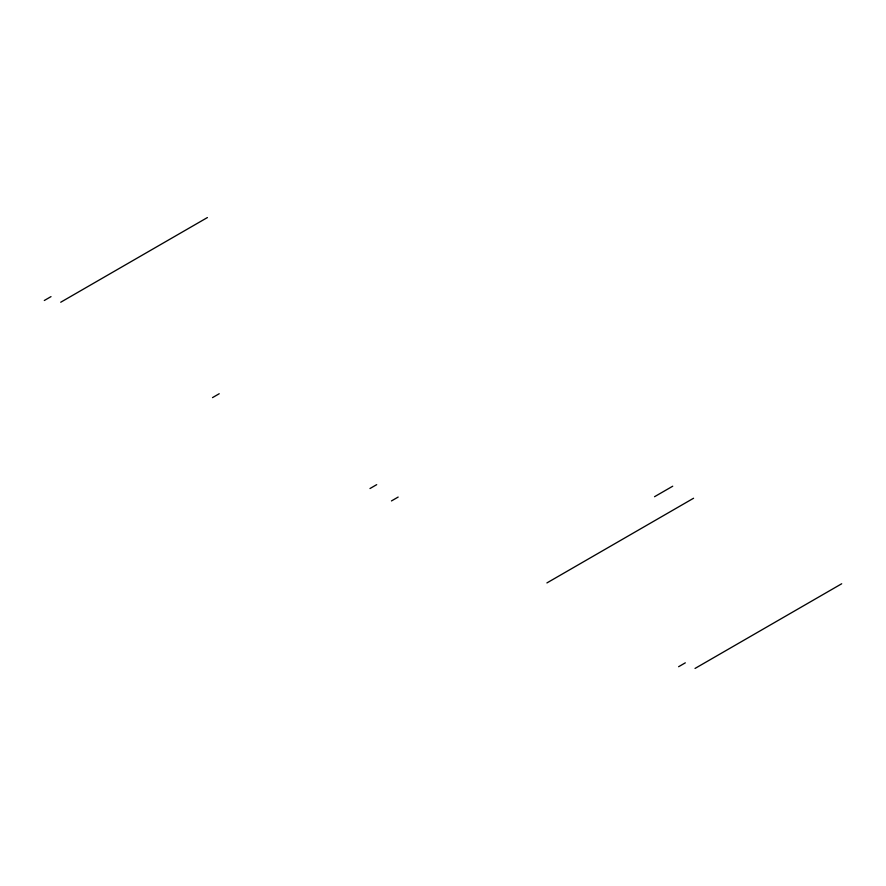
<?xml version="1.0" encoding="UTF-8"?>
<svg xmlns="http://www.w3.org/2000/svg" width="886" height="886" viewBox="0 0 886 886"><rect width="100%" height="100%" fill="white"/><g stroke="black" fill="none" stroke-linecap="round" stroke-linejoin="round"><path stroke-width="1.33" d="M44.3 300.498L51.011 296.622M60.724 302.237L207.402 217.557M212.507 397.615L219.219 393.738M369.983 488.529L376.694 484.653M391.457 500.933L398.168 497.057M654.532 496.714L672.729 486.204M546.906 582.933L693.572 498.242M678.61 666.715L685.321 662.839M695.023 668.443L841.7 583.763"/></g></svg>
